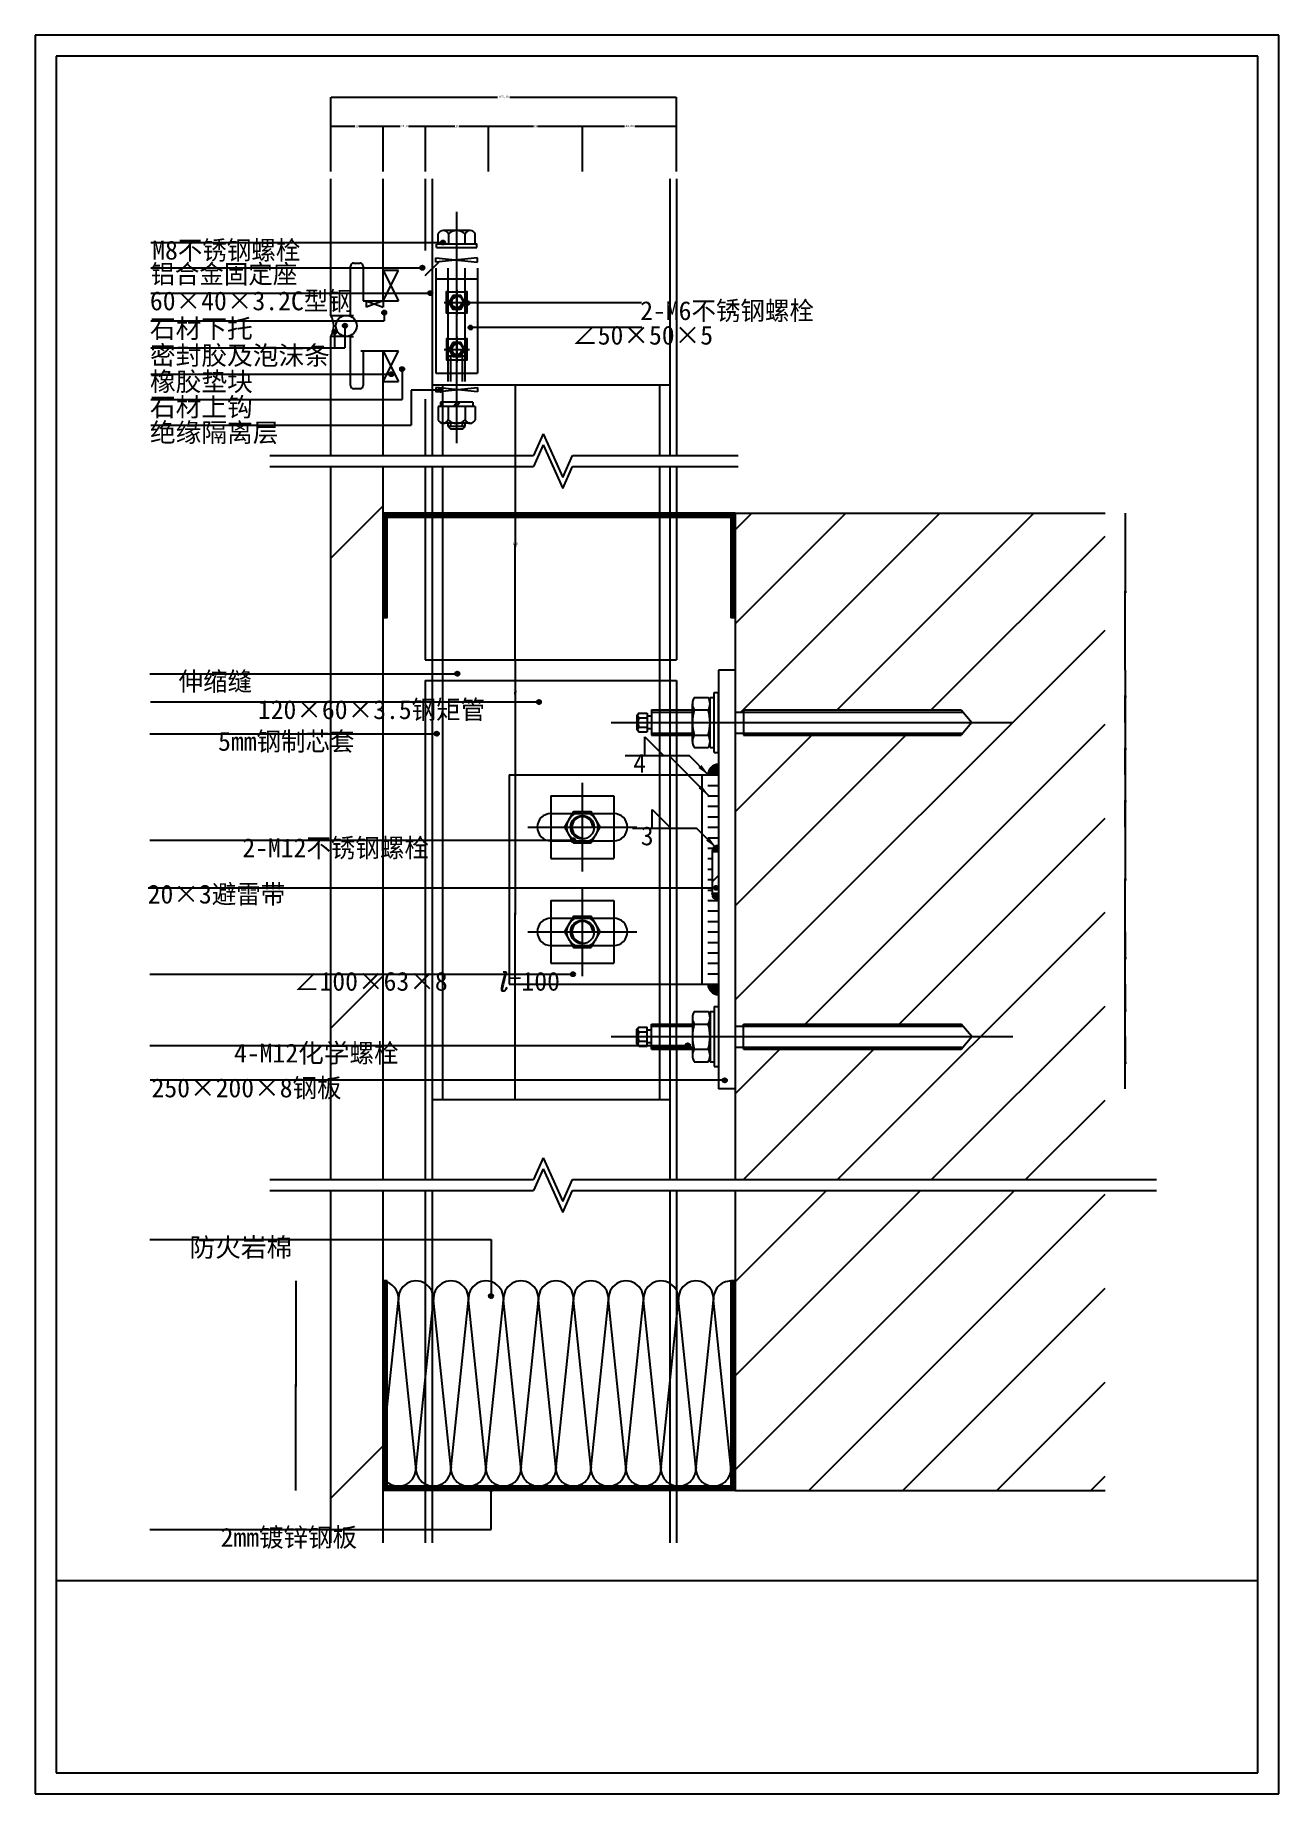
# Model space of a CAD drawing. Header units: metres. Extents: x 0 to 594, y 0 to 840.
import ezdxf

# ---------------------------------------------------------------- set-up
doc = ezdxf.new("R2010")
doc.units = ezdxf.units.M
for name, color, linetype in [('ASHADE', 1, 'Continuous'), ('图层1', 8, 'Continuous'), ('图框', 5, 'Continuous'), ('外形', 3, 'Continuous'), ('文字标注1', 4, 'Continuous'), ('轴线', 6, 'Continuous')]:
    doc.layers.add(name, color=color, linetype=linetype)
doc.dimstyles.get("Standard").update_dxf_attribs({"dimtxt": 2.5, "dimasz": 2.5, "dimexe": 1.25, "dimexo": 0.625, "dimtad": 1, "dimcen": 2.5, "dimazin": 3, "dimtfac": 1, "dimtmove": 0, "dimatfit": 3})
pattern_1 = [(45, (0, 0), (-112.253, 112.253), [])]
pattern_2 = [(45, (0, 0), (-449, 449), [])]
pattern_3 = [(45, (0, 0), (-22.4506, 22.4506), [])]

# ---------------------------------------------------------------- blocks, each defined once
blk = doc.blocks.new('_CLOSEDFILLED')
at = {"color": 0, "linetype": 'BYBLOCK'}
blk.add_solid([(-1, 0.2), (0, 0), (-1, -0.2)], dxfattribs=at)
blk = doc.blocks.new('*D1')
for p, q in [((520.68, 536.69), (520.68, 524.19)), ((520.43, 524.19), (520.18, 524.19)), ((520.68, 511.69), (520.68, 524.19)), ((520.68, 524.19), (520.68, 524.19)), ((520.93, 524.19), (521.18, 524.19))]:
    blk.add_line(p, q)
at = {"layer": 'Defpoints'}
for p in [(520.68, 536.69), (520.68, 524.19), (520.68, 511.69)]:
    blk.add_point(p, dxfattribs=at)
at = {"xscale": 0.25, "yscale": 0.25}
blk.add_blockref('_CLOSEDFILLED', (520.68, 524.19), dxfattribs=at)
at = {"xscale": 0.25, "yscale": 0.25, "rotation": 180}
blk.add_blockref('_CLOSEDFILLED', (520.68, 524.19), dxfattribs=at)
at = {"insert": (520.68, 525.315), "char_height": 1, "attachment_point": 5}
blk.add_mtext('0', dxfattribs=at)
blk = doc.blocks.new('*D2')
for p, q in [((520.68, 511.69), (520.68, 499.19)), ((520.43, 499.19), (520.18, 499.19)), ((520.68, 486.69), (520.68, 499.19)), ((520.68, 499.19), (520.68, 499.19)), ((520.93, 499.19), (521.18, 499.19))]:
    blk.add_line(p, q)
at = {"layer": 'Defpoints'}
for p in [(520.68, 511.69), (520.68, 499.19), (520.68, 486.69)]:
    blk.add_point(p, dxfattribs=at)
at = {"xscale": 0.25, "yscale": 0.25}
blk.add_blockref('_CLOSEDFILLED', (520.68, 499.19), dxfattribs=at)
at = {"xscale": 0.25, "yscale": 0.25, "rotation": 180}
blk.add_blockref('_CLOSEDFILLED', (520.68, 499.19), dxfattribs=at)
at = {"insert": (520.68, 500.315), "char_height": 1, "attachment_point": 5}
blk.add_mtext('0', dxfattribs=at)
blk = doc.blocks.new('*D3')
for p, q in [((520.68, 486.69), (520.68, 474.19)), ((520.43, 474.19), (520.18, 474.19)), ((520.68, 461.69), (520.68, 474.19)), ((520.68, 474.19), (520.68, 474.19)), ((520.93, 474.19), (521.18, 474.19))]:
    blk.add_line(p, q)
at = {"layer": 'Defpoints'}
for p in [(520.68, 486.69), (520.68, 474.19), (520.68, 461.69)]:
    blk.add_point(p, dxfattribs=at)
at = {"xscale": 0.25, "yscale": 0.25}
blk.add_blockref('_CLOSEDFILLED', (520.68, 474.19), dxfattribs=at)
at = {"xscale": 0.25, "yscale": 0.25, "rotation": 180}
blk.add_blockref('_CLOSEDFILLED', (520.68, 474.19), dxfattribs=at)
at = {"insert": (520.68, 475.315), "char_height": 1, "attachment_point": 5}
blk.add_mtext('0', dxfattribs=at)
blk = doc.blocks.new('*D4')
for p, q in [((520.68, 461.69), (520.68, 436.69)), ((520.43, 436.69), (520.18, 436.69)), ((520.68, 411.69), (520.68, 436.69)), ((520.68, 436.69), (520.68, 436.69)), ((520.93, 436.69), (521.18, 436.69))]:
    blk.add_line(p, q)
at = {"layer": 'Defpoints'}
for p in [(520.68, 461.69), (520.68, 436.69), (520.68, 411.69)]:
    blk.add_point(p, dxfattribs=at)
at = {"xscale": 0.25, "yscale": 0.25}
blk.add_blockref('_CLOSEDFILLED', (520.68, 436.69), dxfattribs=at)
at = {"xscale": 0.25, "yscale": 0.25, "rotation": 180}
blk.add_blockref('_CLOSEDFILLED', (520.68, 436.69), dxfattribs=at)
at = {"insert": (520.68, 437.815), "char_height": 1, "attachment_point": 5}
blk.add_mtext('0', dxfattribs=at)
blk = doc.blocks.new('*D5')
for p, q in [((520.68, 411.69), (520.68, 399.19)), ((520.43, 399.19), (520.18, 399.19)), ((520.68, 386.69), (520.68, 399.19)), ((520.68, 399.19), (520.68, 399.19)), ((520.93, 399.19), (521.18, 399.19))]:
    blk.add_line(p, q)
at = {"layer": 'Defpoints'}
for p in [(520.68, 411.69), (520.68, 399.19), (520.68, 386.69)]:
    blk.add_point(p, dxfattribs=at)
at = {"xscale": 0.25, "yscale": 0.25}
blk.add_blockref('_CLOSEDFILLED', (520.68, 399.19), dxfattribs=at)
at = {"xscale": 0.25, "yscale": 0.25, "rotation": 180}
blk.add_blockref('_CLOSEDFILLED', (520.68, 399.19), dxfattribs=at)
at = {"insert": (520.68, 400.315), "char_height": 1, "attachment_point": 5}
blk.add_mtext('0', dxfattribs=at)
blk = doc.blocks.new('*D6')
for p, q in [((520.68, 386.69), (520.68, 374.19)), ((520.43, 374.19), (520.18, 374.19)), ((520.68, 361.69), (520.68, 374.19)), ((520.68, 374.19), (520.68, 374.19)), ((520.93, 374.19), (521.18, 374.19))]:
    blk.add_line(p, q)
at = {"layer": 'Defpoints'}
for p in [(520.68, 386.69), (520.68, 374.19), (520.68, 361.69)]:
    blk.add_point(p, dxfattribs=at)
at = {"xscale": 0.25, "yscale": 0.25}
blk.add_blockref('_CLOSEDFILLED', (520.68, 374.19), dxfattribs=at)
at = {"xscale": 0.25, "yscale": 0.25, "rotation": 180}
blk.add_blockref('_CLOSEDFILLED', (520.68, 374.19), dxfattribs=at)
at = {"insert": (520.68, 375.315), "char_height": 1, "attachment_point": 5}
blk.add_mtext('0', dxfattribs=at)
blk = doc.blocks.new('*D7')
for p, q in [((520.68, 361.69), (520.68, 349.19)), ((520.43, 349.19), (520.18, 349.19)), ((520.68, 336.69), (520.68, 349.19)), ((520.68, 349.19), (520.68, 349.19)), ((520.93, 349.19), (521.18, 349.19))]:
    blk.add_line(p, q)
at = {"layer": 'Defpoints'}
for p in [(520.68, 361.69), (520.68, 349.19), (520.68, 336.69)]:
    blk.add_point(p, dxfattribs=at)
at = {"xscale": 0.25, "yscale": 0.25}
blk.add_blockref('_CLOSEDFILLED', (520.68, 349.19), dxfattribs=at)
at = {"xscale": 0.25, "yscale": 0.25, "rotation": 180}
blk.add_blockref('_CLOSEDFILLED', (520.68, 349.19), dxfattribs=at)
at = {"insert": (520.68, 350.315), "char_height": 1, "attachment_point": 5}
blk.add_mtext('0', dxfattribs=at)
blk = doc.blocks.new('*D8')
for p, q in [((520.68, 536.69), (520.68, 436.69)), ((520.43, 436.69), (520.18, 436.69)), ((520.68, 336.69), (520.68, 436.69)), ((520.68, 436.69), (520.68, 436.69)), ((520.93, 436.69), (521.18, 436.69))]:
    blk.add_line(p, q)
at = {"layer": 'Defpoints'}
for p in [(520.68, 536.69), (520.68, 436.69), (520.68, 336.69)]:
    blk.add_point(p, dxfattribs=at)
at = {"xscale": 0.25, "yscale": 0.25}
blk.add_blockref('_CLOSEDFILLED', (520.68, 436.69), dxfattribs=at)
at = {"xscale": 0.25, "yscale": 0.25, "rotation": 180}
blk.add_blockref('_CLOSEDFILLED', (520.68, 436.69), dxfattribs=at)
at = {"insert": (520.68, 437.815), "char_height": 1, "attachment_point": 5}
blk.add_mtext('0', dxfattribs=at)
blk = doc.blocks.new('*D9')
for p, q in [((141.16, 774.83), (141.16, 810.45)), ((141.41, 810.45), (220.75, 810.45)), ((226.75, 810.45), (306.09, 810.45)), ((306.34, 774.83), (306.34, 810.45))]:
    blk.add_line(p, q)
at = {"layer": 'Defpoints'}
for p in [(141.16, 810.45), (141.16, 774.83), (306.34, 774.83)]:
    blk.add_point(p, dxfattribs=at)
at = {"xscale": 0.25, "yscale": 0.25, "rotation": 180}
blk.add_blockref('_CLOSEDFILLED', (141.16, 810.45), dxfattribs=at)
at = {"xscale": 0.25, "yscale": 0.25}
blk.add_blockref('_CLOSEDFILLED', (306.34, 810.45), dxfattribs=at)
at = {"insert": (223.75, 810.45), "char_height": 1, "attachment_point": 5}
blk.add_mtext('165,18', dxfattribs=at)
blk = doc.blocks.new('*D10')
for p, q in [((281.4, 796.45), (261.21, 796.45)), ((261.46, 774.83), (261.46, 796.45)), ((306.59, 796.45), (286.4, 796.45)), ((306.34, 774.83), (306.34, 796.45))]:
    blk.add_line(p, q)
at = {"layer": 'Defpoints'}
for p in [(306.34, 796.45), (261.46, 774.83), (306.34, 774.83)]:
    blk.add_point(p, dxfattribs=at)
at = {"xscale": 0.25, "yscale": 0.25}
blk.add_blockref('_CLOSEDFILLED', (261.46, 796.45), dxfattribs=at)
at = {"xscale": 0.25, "yscale": 0.25, "rotation": 180}
blk.add_blockref('_CLOSEDFILLED', (306.34, 796.45), dxfattribs=at)
at = {"insert": (283.9, 796.45), "char_height": 1, "attachment_point": 5}
blk.add_mtext('44,88', dxfattribs=at)
blk = doc.blocks.new('*D11')
for p, q in [((200.46, 796.45), (186.21, 796.45)), ((186.46, 774.83), (186.46, 796.45)), ((216.71, 796.45), (202.46, 796.45)), ((216.46, 774.83), (216.46, 796.45))]:
    blk.add_line(p, q)
at = {"layer": 'Defpoints'}
for p in [(216.46, 796.45), (186.46, 774.83), (216.46, 774.83)]:
    blk.add_point(p, dxfattribs=at)
at = {"xscale": 0.25, "yscale": 0.25}
blk.add_blockref('_CLOSEDFILLED', (186.46, 796.45), dxfattribs=at)
at = {"xscale": 0.25, "yscale": 0.25, "rotation": 180}
blk.add_blockref('_CLOSEDFILLED', (216.46, 796.45), dxfattribs=at)
at = {"insert": (201.46, 796.45), "char_height": 1, "attachment_point": 5}
blk.add_mtext('30', dxfattribs=at)
blk = doc.blocks.new('*D12')
for p, q in [((237.96, 796.45), (216.21, 796.45)), ((216.46, 774.83), (216.46, 796.45)), ((261.71, 796.45), (239.96, 796.45)), ((261.46, 774.83), (261.46, 796.45))]:
    blk.add_line(p, q)
at = {"layer": 'Defpoints'}
for p in [(261.46, 796.45), (216.46, 774.83), (261.46, 774.83)]:
    blk.add_point(p, dxfattribs=at)
at = {"xscale": 0.25, "yscale": 0.25}
blk.add_blockref('_CLOSEDFILLED', (216.46, 796.45), dxfattribs=at)
at = {"xscale": 0.25, "yscale": 0.25, "rotation": 180}
blk.add_blockref('_CLOSEDFILLED', (261.46, 796.45), dxfattribs=at)
at = {"insert": (238.96, 796.45), "char_height": 1, "attachment_point": 5}
blk.add_mtext('45', dxfattribs=at)
blk = doc.blocks.new('*D13')
for p, q in [((152.66, 796.45), (140.91, 796.45)), ((141.16, 774.83), (141.16, 796.45)), ((166.41, 796.45), (154.66, 796.45)), ((166.16, 774.83), (166.16, 796.45))]:
    blk.add_line(p, q)
at = {"layer": 'Defpoints'}
for p in [(166.16, 796.45), (141.16, 774.83), (166.16, 774.83)]:
    blk.add_point(p, dxfattribs=at)
at = {"xscale": 0.25, "yscale": 0.25}
blk.add_blockref('_CLOSEDFILLED', (141.16, 796.45), dxfattribs=at)
at = {"xscale": 0.25, "yscale": 0.25, "rotation": 180}
blk.add_blockref('_CLOSEDFILLED', (166.16, 796.45), dxfattribs=at)
at = {"insert": (153.66, 796.45), "char_height": 1, "attachment_point": 5}
blk.add_mtext('25', dxfattribs=at)
blk = doc.blocks.new('*D14')
for p, q in [((174.31, 796.45), (165.91, 796.45)), ((166.16, 774.83), (166.16, 796.45)), ((186.71, 796.45), (178.31, 796.45)), ((186.46, 774.83), (186.46, 796.45))]:
    blk.add_line(p, q)
at = {"layer": 'Defpoints'}
for p in [(186.46, 796.45), (166.16, 774.83), (186.46, 774.83)]:
    blk.add_point(p, dxfattribs=at)
at = {"xscale": 0.25, "yscale": 0.25}
blk.add_blockref('_CLOSEDFILLED', (166.16, 796.45), dxfattribs=at)
at = {"xscale": 0.25, "yscale": 0.25, "rotation": 180}
blk.add_blockref('_CLOSEDFILLED', (186.46, 796.45), dxfattribs=at)
at = {"insert": (176.31, 796.45), "char_height": 1, "attachment_point": 5}
blk.add_mtext('20,3', dxfattribs=at)
blk = doc.blocks.new('*D15')
for p, q in [((520.68, 611.69), (520.68, 574.19)), ((520.43, 574.19), (520.18, 574.19)), ((520.68, 536.69), (520.68, 574.19)), ((520.68, 574.19), (520.68, 574.19)), ((520.93, 574.19), (521.18, 574.19))]:
    blk.add_line(p, q)
at = {"layer": 'Defpoints'}
for p in [(520.68, 611.69), (520.68, 574.19), (520.68, 536.69)]:
    blk.add_point(p, dxfattribs=at)
at = {"xscale": 0.25, "yscale": 0.25}
blk.add_blockref('_CLOSEDFILLED', (520.68, 574.19), dxfattribs=at)
at = {"xscale": 0.25, "yscale": 0.25, "rotation": 180}
blk.add_blockref('_CLOSEDFILLED', (520.68, 574.19), dxfattribs=at)
at = {"insert": (520.68, 575.315), "char_height": 1, "attachment_point": 5}
blk.add_mtext('0', dxfattribs=at)
blk = doc.blocks.new('*D16')
for p, q in [((229.27, 531.69), (229.27, 420.38)), ((229.02, 420.38), (228.77, 420.38)), ((229.27, 331.69), (229.27, 420.38)), ((229.27, 420.38), (229.27, 420.38)), ((229.52, 420.38), (229.77, 420.38))]:
    blk.add_line(p, q)
at = {"layer": 'Defpoints'}
for p in [(229.27, 531.69), (229.27, 420.38), (229.27, 331.69)]:
    blk.add_point(p, dxfattribs=at)
at = {"xscale": 0.25, "yscale": 0.25}
blk.add_blockref('_CLOSEDFILLED', (229.27, 420.38), dxfattribs=at)
at = {"xscale": 0.25, "yscale": 0.25, "rotation": 180}
blk.add_blockref('_CLOSEDFILLED', (229.27, 420.38), dxfattribs=at)
at = {"insert": (229.27, 421.505), "char_height": 1, "attachment_point": 5}
blk.add_mtext('0', dxfattribs=at)
blk = doc.blocks.new('*D17')
for p, q in [((229.27, 672.94), (229.27, 596.01)), ((229.02, 596.01), (228.77, 596.01)), ((229.27, 541.69), (229.27, 596.01)), ((229.27, 596.01), (229.27, 596.01)), ((229.52, 596.01), (229.77, 596.01))]:
    blk.add_line(p, q)
at = {"layer": 'Defpoints'}
for p in [(229.27, 672.94), (229.27, 596.01), (229.27, 541.69)]:
    blk.add_point(p, dxfattribs=at)
at = {"xscale": 0.25, "yscale": 0.25}
blk.add_blockref('_CLOSEDFILLED', (229.27, 596.01), dxfattribs=at)
at = {"xscale": 0.25, "yscale": 0.25, "rotation": 180}
blk.add_blockref('_CLOSEDFILLED', (229.27, 596.01), dxfattribs=at)
at = {"insert": (229.27, 597.135), "char_height": 1, "attachment_point": 5}
blk.add_mtext('200', dxfattribs=at)
blk = doc.blocks.new('*D18')
for p, q in [((229.27, 541.69), (229.27, 525.38)), ((229.27, 531.69), (229.27, 525.38)), ((229.02, 525.38), (228.77, 525.38)), ((229.27, 525.38), (229.27, 525.38)), ((229.52, 525.38), (229.77, 525.38))]:
    blk.add_line(p, q)
at = {"layer": 'Defpoints'}
for p in [(229.27, 541.69), (229.27, 531.69), (229.27, 525.38)]:
    blk.add_point(p, dxfattribs=at)
at = {"xscale": 0.25, "yscale": 0.25}
blk.add_blockref('_CLOSEDFILLED', (229.27, 525.38), dxfattribs=at)
at = {"xscale": 0.25, "yscale": 0.25, "rotation": 180}
blk.add_blockref('_CLOSEDFILLED', (229.27, 525.38), dxfattribs=at)
at = {"insert": (229.27, 526.505), "char_height": 1, "attachment_point": 5}
blk.add_mtext('20', dxfattribs=at)
blk = doc.blocks.new('*D19')
for p, q in [((124.55, 244.96), (124.55, 194.96)), ((124.3, 194.96), (124.05, 194.96)), ((124.55, 144.96), (124.55, 194.96)), ((124.55, 194.96), (124.55, 194.96)), ((124.8, 194.96), (125.05, 194.96))]:
    blk.add_line(p, q)
at = {"layer": 'Defpoints'}
for p in [(124.55, 244.96), (124.55, 194.96), (124.55, 144.96)]:
    blk.add_point(p, dxfattribs=at)
at = {"xscale": 0.25, "yscale": 0.25}
blk.add_blockref('_CLOSEDFILLED', (124.55, 194.96), dxfattribs=at)
at = {"xscale": 0.25, "yscale": 0.25, "rotation": 180}
blk.add_blockref('_CLOSEDFILLED', (124.55, 194.96), dxfattribs=at)
at = {"insert": (124.55, 196.085), "char_height": 1, "attachment_point": 5}
blk.add_mtext('0', dxfattribs=at)

msp = doc.modelspace()

# ---------------------------------------------------------------- hatches: boundary and pattern name
at = {"layer": 'ASHADE'}
h = msp.add_hatch(dxfattribs=at)
h.set_pattern_fill('SOLID')
h.paths.add_polyline_path([(193.81, 740.98, 1), (195.81, 740.98, 1)])
h = msp.add_hatch(dxfattribs=at)
h.set_pattern_fill('SOLID')
h.paths.add_polyline_path([(183.93, 728.91, 1), (185.93, 728.91, 1)])
h = msp.add_hatch(dxfattribs=at)
h.set_pattern_fill('SOLID')
h.paths.add_polyline_path([(187.71, 716.8, 1), (189.71, 716.8, 1)])
h = msp.add_hatch(dxfattribs=at)
h.set_pattern_fill('SOLID')
h.paths.add_polyline_path([(165.7, 707.5, 1), (167.7, 707.5, 1)])
h = msp.add_hatch(dxfattribs=at)
h.set_pattern_fill('SOLID')
h.paths.add_polyline_path([(205.41, 712.09, 1), (207.41, 712.09, 1)])
h = msp.add_hatch(dxfattribs=at)
h.set_pattern_fill('SOLID')
h.paths.add_polyline_path([(141.94, 698.24, 1), (143.94, 698.24, 1)])
h = msp.add_hatch(dxfattribs=at)
h.set_pattern_fill('SOLID')
h.paths.add_polyline_path([(146.94, 701.25, 1), (148.94, 701.25, 1)])
h = msp.add_hatch(dxfattribs=at)
h.set_pattern_fill('SOLID')
h.paths.add_polyline_path([(206.93, 700.37, 1), (208.93, 700.37, 1)])
h = msp.add_hatch(dxfattribs=at)
h.set_pattern_fill('SOLID')
h.paths.add_polyline_path([(174.27, 680.5, 1), (176.27, 680.5, 1)])
h = msp.add_hatch(dxfattribs=at)
h.set_pattern_fill('SOLID')
h.paths.add_polyline_path([(169.18, 678.07, 1), (171.18, 678.07, 1)])
h = msp.add_hatch(dxfattribs=at)
h.set_pattern_fill('SOLID')
h.paths.add_polyline_path([(192.54, 670.5, 1), (194.54, 670.5, 1)])
h = msp.add_hatch(dxfattribs=at)
h.set_pattern_fill('SOLID')
h.paths.add_polyline_path([(200.61, 535.02, 1), (202.61, 535.02, 1)])
h = msp.add_hatch(dxfattribs=at)
h.set_pattern_fill('SOLID')
h.paths.add_polyline_path([(239.58, 521.51, 1), (241.58, 521.51, 1)])
h = msp.add_hatch(dxfattribs=at)
h.set_pattern_fill('SOLID')
h.paths.add_polyline_path([(190.81, 506.35, 1), (192.81, 506.35, 1)])
h = msp.add_hatch(dxfattribs=at)
h.set_pattern_fill('SOLID')
h.paths.add_polyline_path([(255.87, 455.52, 1), (257.87, 455.52, 1)])
h = msp.add_hatch(dxfattribs=at)
h.set_pattern_fill('SOLID')
h.paths.add_polyline_path([(324.14, 432.73, 1), (326.14, 432.73, 1)])
h = msp.add_hatch(dxfattribs=at)
h.set_pattern_fill('SOLID')
h.paths.add_polyline_path([(255.87, 391.49, 1), (257.87, 391.49, 1)])
h = msp.add_hatch(dxfattribs=at)
h.set_pattern_fill('SOLID')
h.paths.add_polyline_path([(310.71, 357.47, 1), (312.71, 357.47, 1)])
h = msp.add_hatch(dxfattribs=at)
h.set_pattern_fill('SOLID')
h.paths.add_polyline_path([(328.37, 340.82, 1), (330.37, 340.82, 1)])
h = msp.add_hatch(dxfattribs=at)
h.set_pattern_fill('SOLID')
h.paths.add_polyline_path([(216.73, 237.76, 1), (218.73, 237.76, 1)])
h = msp.add_hatch(dxfattribs=at)
h.set_pattern_fill('SOLID')
h.paths.add_polyline_path([(216.73, 145.51, 1), (218.73, 145.51, 1)])
at = {"layer": '图层1'}
h = msp.add_hatch(dxfattribs=at)
h.set_pattern_fill('ANSI33,_O', scale=50)
h.set_pattern_definition(pattern_1)
h.paths.add_polyline_path([(166.16, 771.37), (141.16, 771.37), (141.16, 706.14), (150.66, 706.14), (150.66, 729.64, -0.41), (152.16, 731.14), (155.16, 731.14, -0.41), (156.66, 729.64), (156.66, 713.14), (166.16, 713.14)])
h = msp.add_hatch(dxfattribs=at)
h.set_pattern_fill('AR-SAND')
h.paths.add_polyline_path([(152.16, 731.14, 0.41), (150.66, 729.64), (150.66, 706.14), (152.04, 706.14, -0.41), (151.54, 706.64), (151.54, 724.81, -0.6), (152.79, 727.14), (154.29, 727.14, -0.6), (155.54, 724.81), (155.54, 712.14, 0.41), (157.54, 710.14), (158.16, 710.14), (158.16, 713.14), (156.66, 713.14), (156.66, 729.64, 0.41), (155.16, 731.14)])
h = msp.add_hatch(dxfattribs=at)
h.set_pattern_fill('ANSI31', scale=20)
h.paths.add_polyline_path([(211.34, 728.64, -0.41), (213.34, 726.64), (213.34, 721.64), (216.34, 721.64), (216.34, 726.64, 0.41), (211.34, 731.64), (201.34, 731.64), (201.34, 728.64)])
h.paths.add_polyline_path([(191.34, 731.64, 0.41), (186.34, 726.64), (186.34, 676.64, 0.41), (191.34, 671.64), (201.34, 671.64), (201.34, 674.64), (191.34, 674.64, -0.41), (189.34, 676.64), (189.34, 726.64, -0.41), (191.34, 728.64), (201.34, 728.64), (201.34, 731.64)])
h.paths.add_polyline_path([(211.34, 671.64, 0.41), (216.34, 676.64), (216.34, 681.64), (213.34, 681.64), (213.34, 676.64, -0.41), (211.34, 674.64), (201.34, 674.64), (201.34, 671.64)])
h = msp.add_hatch(dxfattribs=at)
h.set_pattern_fill('AR-SAND')
h.paths.add_polyline_path([(141.16, 706.14, -0.29), (141.16, 696.14), (148.61, 696.14, -0.41), (143.61, 701.14, -0.41), (148.61, 706.14)])
h = msp.add_hatch(dxfattribs=at)
h.set_pattern_fill('ANSI37', scale=20)
h.paths.add_polyline_path([(153.61, 701.14, 1), (143.61, 701.14, 1)])
h = msp.add_hatch(dxfattribs=at)
h.set_pattern_fill('ANSI33,_O', scale=50)
h.set_pattern_definition(pattern_1)
h.paths.add_polyline_path([(166.16, 689.14), (156.66, 689.14), (156.66, 672.64, -0.41), (155.16, 671.14), (152.16, 671.14, -0.41), (150.66, 672.64), (150.66, 696.14), (141.16, 696.14), (141.16, 639.22), (166.16, 639.22)])
h = msp.add_hatch(dxfattribs=at)
h.set_pattern_fill('AR-SAND')
h.paths.add_polyline_path([(151.54, 695.64, -0.41), (152.04, 696.14), (150.66, 696.14), (150.66, 672.64, 0.41), (152.16, 671.14), (155.16, 671.14, 0.41), (156.66, 672.64), (156.66, 689.14), (155.54, 689.14), (155.54, 677.47, -0.6), (154.29, 675.14), (152.79, 675.14, -0.6), (151.54, 677.47)])
h = msp.add_hatch(dxfattribs=at)
h.set_pattern_fill('ANSI33,_O', scale=50)
h.set_pattern_definition(pattern_1)
h.paths.add_polyline_path([(166.16, 633.97), (141.16, 633.97), (141.16, 293.4), (166.16, 293.4)])
h = msp.add_hatch(dxfattribs=at)
h.set_pattern_fill('SOLID')
h.paths.add_polyline_path([(334.34, 611.69), (306.34, 611.69), (306.34, 609.69), (332.34, 609.69), (332.34, 561.69), (334.34, 561.69)])
h.paths.add_polyline_path([(306.34, 611.69), (303.14, 611.69), (303.14, 609.69), (306.34, 609.69)])
h.paths.add_polyline_path([(303.14, 611.69), (298.14, 611.69), (298.14, 609.69), (303.14, 609.69)])
h.paths.add_polyline_path([(298.14, 611.69), (194.54, 611.69), (194.54, 609.69), (298.14, 609.69)])
h.paths.add_polyline_path([(194.54, 611.69), (189.54, 611.69), (189.54, 609.69), (194.54, 609.69)])
h.paths.add_polyline_path([(189.54, 611.69), (186.34, 611.69), (186.34, 609.69), (189.54, 609.69)])
h.paths.add_polyline_path([(186.34, 611.69), (166.16, 611.69), (166.16, 561.69), (168.16, 561.69), (168.16, 609.69), (186.34, 609.69)])
h = msp.add_hatch(dxfattribs=at)
h.set_pattern_fill('ANSI31,_O', scale=200)
h.set_pattern_definition(pattern_2)
h.paths.add_polyline_path([(510.98, 611.69), (334.34, 611.69), (334.34, 516.69), (338.34, 516.69), (338.34, 517.69), (442.34, 517.69), (447.34, 511.69), (442.34, 505.69), (338.34, 505.69), (338.34, 506.69), (334.34, 506.69), (334.34, 366.69), (338.34, 366.69), (338.34, 367.69), (442.34, 367.69), (447.34, 361.69), (442.34, 355.69), (338.34, 355.69), (338.34, 356.69), (334.34, 356.69), (334.34, 293.4), (510.98, 293.4)])
h = msp.add_hatch(dxfattribs=at)
h.set_pattern_fill('AR-CONC,_O', scale=10)
h.set_pattern_definition(pattern_3)
h.paths.add_polyline_path([(510.98, 611.69), (334.34, 611.69), (334.34, 516.69), (338.34, 516.69), (338.34, 517.69), (442.34, 517.69), (447.34, 511.69), (442.34, 505.69), (338.34, 505.69), (338.34, 506.69), (334.34, 506.69), (334.34, 366.69), (338.34, 366.69), (338.34, 367.69), (442.34, 367.69), (447.34, 361.69), (442.34, 355.69), (338.34, 355.69), (338.34, 356.69), (334.34, 356.69), (334.34, 293.4), (510.98, 293.4)])
h = msp.add_hatch(dxfattribs=at)
h.set_pattern_fill('SOLID')
h.paths.add_polyline_path([(326.34, 491.69, 0.41), (321.34, 486.69), (326.34, 486.69)])
h = msp.add_hatch(dxfattribs=at)
h.set_pattern_fill('SOLID')
h.paths.add_polyline_path([(326.34, 452.98, 0.41), (323.34, 449.98), (326.34, 449.98)])
h = msp.add_hatch(dxfattribs=at)
h.set_pattern_fill('ANSI31,_O', scale=5)
h.set_pattern_definition([(45, (0, 0), (-11.2253, 11.2253), [])])
h.paths.add_polyline_path([(323.34, 429.98), (326.34, 429.98), (326.34, 449.98), (323.34, 449.98)])
h = msp.add_hatch(dxfattribs=at)
h.set_pattern_fill('SOLID')
h.paths.add_polyline_path([(326.34, 426.98, -0.41), (323.34, 429.98), (326.34, 429.98)])
h = msp.add_hatch(dxfattribs=at)
h.set_pattern_fill('SOLID')
h.paths.add_polyline_path([(326.34, 381.69, -0.41), (321.34, 386.69), (326.34, 386.69)])
h = msp.add_hatch(dxfattribs=at)
h.set_pattern_fill('ANSI33,_O', scale=50)
h.set_pattern_definition(pattern_1)
h.paths.add_polyline_path([(166.16, 288.15), (141.16, 288.15), (141.16, 119.83), (166.16, 119.83)])
h = msp.add_hatch(dxfattribs=at)
h.set_pattern_fill('AR-CONC,_O', scale=10)
h.set_pattern_definition(pattern_3)
h.paths.add_polyline_path([(510.98, 288.15), (334.34, 288.15), (334.34, 144.96), (510.98, 144.96)])
h = msp.add_hatch(dxfattribs=at)
h.set_pattern_fill('ANSI31,_O', scale=200)
h.set_pattern_definition(pattern_2)
h.paths.add_polyline_path([(510.98, 288.15), (334.34, 288.15), (334.34, 144.96), (510.98, 144.96)])
h = msp.add_hatch(dxfattribs=at)
h.set_pattern_fill('SOLID')
h.paths.add_polyline_path([(334.34, 244.96), (332.34, 244.96), (332.34, 146.96), (306.34, 146.96), (306.34, 144.96), (334.34, 144.96)])
h.paths.add_polyline_path([(306.34, 146.96), (303.14, 146.96), (303.14, 144.96), (306.34, 144.96)])
h.paths.add_polyline_path([(303.14, 146.96), (189.54, 146.96), (189.54, 144.96), (303.14, 144.96)])
h.paths.add_polyline_path([(189.54, 146.96), (186.34, 146.96), (186.34, 144.96), (189.54, 144.96)])
h.paths.add_polyline_path([(186.34, 146.96), (168.16, 146.96), (168.16, 244.96), (166.16, 244.96), (166.16, 144.96), (186.34, 144.96)])

# ---------------------------------------------------------------- linework, layer by layer
for p, q in [((191.74, 738.64), (191.74, 740.24)), ((192.54, 740.24), (192.54, 745.04)), ((207.74, 746.64), (194.94, 746.64)), ((210.14, 740.24), (210.14, 745.04)), ((191.34, 733.64), (211.34, 731.64)), ((211.34, 733.64), (191.34, 731.64)), ((191.34, 731.64), (191.34, 733.64)), ((191.74, 738.64), (210.94, 738.64)), ((211.34, 731.64), (211.34, 733.64)), ((166.16, 727.64), (173.54, 713.14)), ((166.16, 713.14), (173.54, 727.64)), ((173.54, 727.64), (166.16, 727.64)), ((191.34, 728.64), (191.34, 678.64)), ((191.34, 723.64), (197.32, 723.64)), ((197.32, 674.64), (197.32, 728.64)), ((205.32, 674.64), (205.32, 728.64)), ((205.32, 723.64), (211.34, 723.64)), ((211.34, 728.64), (211.34, 678.64)), ((158.16, 713.14), (166.16, 710.14)), ((166.16, 713.14), (158.16, 710.14)), ((158.16, 713.14), (158.16, 710.14)), ((166.16, 713.14), (173.54, 713.14)), ((166.16, 713.14), (166.16, 710.14)), ((173.54, 689.14), (166.16, 689.14)), ((166.16, 689.14), (173.54, 674.64)), ((166.16, 674.64), (173.54, 689.14)), ((197.32, 686.91), (205.32, 686.91)), ((198.52, 674.64), (198.52, 686.91)), ((204.12, 674.64), (204.12, 686.91)), ((166.16, 674.64), (173.54, 674.64)), ((191.34, 678.64), (197.32, 678.64)), ((205.32, 678.64), (211.34, 678.64)), ((211.34, 669.64), (191.34, 671.64)), ((191.34, 669.64), (211.34, 671.64)), ((191.34, 671.64), (191.34, 669.64)), ((209.04, 664.64), (193.6, 664.64)), ((193.6, 664.64), (193.6, 662.64)), ((201.34, 664.64), (199.92, 662.64)), ((202.75, 664.64), (201.33, 662.64)), ((209.04, 664.64), (209.04, 662.64)), ((211.34, 671.64), (211.34, 669.64)), ((210.12, 662.64), (192.52, 662.64)), ((192.52, 662.64), (192.52, 656.25)), ((209.04, 662.64), (193.6, 662.64)), ((197.32, 662.64), (197.32, 656.25)), ((205.32, 662.64), (205.32, 656.25)), ((210.12, 662.64), (210.12, 656.25)), ((207.72, 654.65), (194.92, 654.65)), ((197.32, 653.05), (197.32, 654.65)), ((205.32, 653.05), (197.32, 653.05)), ((197.32, 653.05), (198.52, 651.85)), ((198.52, 653.05), (198.52, 654.65)), ((204.12, 651.85), (198.52, 651.85)), ((204.12, 653.05), (204.12, 654.65)), ((204.12, 651.85), (205.32, 653.05)), ((205.32, 653.05), (205.32, 654.65)), ((242.64, 649.66), (237.97, 639.22)), ((242.64, 649.66), (251.96, 628.78)), ((112.11, 639.22), (237.97, 639.22)), ((242.64, 644.4), (237.97, 633.97)), ((242.64, 644.4), (251.96, 623.53)), ((251.96, 628.78), (256.62, 639.22)), ((256.62, 639.22), (335.74, 639.22)), ((112.11, 633.97), (237.97, 633.97)), ((251.96, 623.53), (256.62, 633.97)), ((256.62, 633.97), (335.74, 633.97)), ((334.34, 611.69), (166.16, 611.69)), ((332.34, 609.69), (168.16, 609.69)), ((168.16, 561.69), (168.16, 609.69)), ((332.34, 609.69), (332.34, 561.69)), ((168.16, 561.69), (166.16, 561.69)), ((334.34, 561.69), (332.34, 561.69)), ((189.54, 541.69), (189.54, 531.69)), ((303.14, 541.69), (303.14, 531.69)), ((314.8, 523.68), (321.48, 523.68)), ((322.34, 499.7), (322.34, 523.68)), ((322.34, 523.68), (324.34, 523.68)), ((324.34, 497.38), (324.34, 526)), ((324.34, 526), (326.34, 526)), ((326.34, 497.38), (326.34, 526)), ((288.34, 516.19), (287.34, 515.19)), ((287.34, 515.19), (287.34, 508.19)), ((288.34, 516.19), (292.34, 516.19)), ((288.34, 513.94), (292.34, 513.94)), ((292.34, 516.19), (292.34, 507.19)), ((294.34, 514.69), (292.34, 514.69)), ((294.34, 517.69), (313.94, 517.69)), ((294.34, 517.69), (294.34, 505.69)), ((294.34, 516.69), (313.94, 516.69)), ((313.94, 502.7), (313.94, 520.68)), ((314.8, 517.68), (321.48, 517.68)), ((334.34, 516.69), (443.17, 516.69)), ((338.34, 517.69), (442.34, 517.69)), ((338.34, 517.69), (338.34, 505.69)), ((442.34, 517.69), (447.34, 511.69)), ((287.34, 508.19), (288.34, 507.19)), ((288.34, 509.44), (292.34, 509.44)), ((288.34, 507.19), (292.34, 507.19)), ((294.34, 508.69), (292.34, 508.69)), ((294.34, 506.69), (313.94, 506.69)), ((294.34, 505.69), (313.94, 505.69)), ((314.8, 505.69), (321.48, 505.69)), ((334.34, 506.69), (443.17, 506.69)), ((338.34, 505.69), (442.34, 505.69)), ((447.34, 511.69), (442.34, 505.69)), ((314.8, 499.7), (321.48, 499.7)), ((322.34, 499.7), (324.34, 499.7)), ((324.34, 497.38), (326.34, 497.38)), ((313.94, 370.68), (313.94, 352.7)), ((314.8, 373.68), (321.48, 373.68)), ((322.34, 373.68), (322.34, 349.7)), ((322.34, 373.68), (324.34, 373.68)), ((324.34, 376), (326.34, 376)), ((324.34, 376), (324.34, 347.38)), ((326.34, 376), (326.34, 347.38)), ((287.34, 365.19), (288.34, 366.19)), ((287.34, 358.19), (287.34, 365.19)), ((288.34, 366.19), (292.34, 366.19)), ((288.34, 363.94), (292.34, 363.94)), ((292.34, 357.19), (292.34, 366.19)), ((294.34, 364.69), (292.34, 364.69)), ((294.34, 367.69), (313.94, 367.69)), ((294.34, 355.69), (294.34, 367.69)), ((294.34, 366.69), (313.94, 366.69)), ((314.8, 367.68), (321.48, 367.68)), ((334.34, 366.69), (443.17, 366.69)), ((338.34, 367.69), (442.34, 367.69)), ((338.34, 355.69), (338.34, 367.69)), ((447.34, 361.69), (442.34, 367.69)), ((442.34, 355.69), (447.34, 361.69)), ((288.34, 357.19), (287.34, 358.19)), ((288.34, 359.44), (292.34, 359.44)), ((288.34, 357.19), (292.34, 357.19)), ((294.34, 358.69), (292.34, 358.69)), ((294.34, 356.69), (313.94, 356.69)), ((294.34, 355.69), (313.94, 355.69)), ((314.8, 355.69), (321.48, 355.69)), ((334.34, 356.69), (443.17, 356.69)), ((338.34, 355.69), (442.34, 355.69)), ((314.8, 349.7), (321.48, 349.7)), ((322.34, 349.7), (324.34, 349.7)), ((324.34, 347.38), (326.34, 347.38)), ((242.64, 303.84), (237.97, 293.4)), ((242.64, 303.84), (251.96, 282.97)), ((242.64, 298.59), (237.97, 288.15)), ((242.64, 298.59), (251.96, 277.71)), ((112.11, 293.4), (237.97, 293.4)), ((112.11, 288.15), (237.97, 288.15)), ((251.96, 282.97), (256.62, 293.4)), ((251.96, 277.71), (256.62, 288.15)), ((256.62, 293.4), (535.55, 293.4)), ((256.62, 288.15), (535.55, 288.15)), ((168.16, 244.96), (166.16, 244.96)), ((168.16, 146.96), (168.16, 244.96)), ((334.34, 244.96), (332.34, 244.96)), ((332.34, 244.96), (332.34, 146.96)), ((168.16, 184.61), (173.47, 235.74)), ((181.83, 156.18), (173.56, 235.74)), ((181.92, 156.18), (190.19, 235.74)), ((198.55, 156.18), (190.28, 235.74)), ((198.64, 156.18), (206.91, 235.74)), ((215.27, 156.18), (207, 235.74)), ((215.36, 156.18), (223.62, 235.74)), ((231.98, 156.18), (223.71, 235.74)), ((232.07, 156.18), (240.34, 235.74)), ((248.7, 156.18), (240.43, 235.74)), ((248.79, 156.18), (257.06, 235.74)), ((265.42, 156.18), (257.15, 235.74)), ((265.51, 156.18), (273.78, 235.74)), ((282.14, 156.18), (273.87, 235.74)), ((282.23, 156.18), (290.5, 235.74)), ((298.86, 156.18), (290.59, 235.74)), ((298.95, 156.18), (307.22, 235.74)), ((315.58, 156.18), (307.31, 235.74)), ((315.67, 156.18), (323.93, 235.74)), ((332.29, 156.18), (324.02, 235.74)), ((334.34, 144.96), (166.16, 144.96)), ((332.34, 146.96), (168.16, 146.96))]:
    msp.add_line(p, q)
for points in [[(210.94, 738.64), (210.94, 740.24), (191.74, 740.24)], [(197.32, 717.39), (196.34, 717.39), (196.34, 707.39), (197.32, 707.39)], [(205.32, 707.39), (206.34, 707.39), (206.34, 717.39), (205.32, 717.39)], [(197.38, 694.89), (196.4, 694.89), (196.4, 684.89), (197.38, 684.89)], [(205.38, 684.89), (206.4, 684.89), (206.4, 694.89), (205.38, 694.89)]]:
    msp.add_lwpolyline(points)
for points in [[(205.34, 740.24), (205.34, 745.04, 0.4), (197.34, 745.04), (197.34, 740.24)], [(192.52, 656.25, 0.67), (197.32, 656.25, 0.4), (205.32, 656.25, 0.67), (210.12, 656.25)]]:
    msp.add_lwpolyline(points, format="xyb")
for centre, radius in [((148.61, 701.14), 5), ((261.34, 461.69), 7.39), ((261.34, 411.69), 7.39)]:
    msp.add_circle(centre, radius)
for centre, radius, start, end in [((194.94, 744.04), 2.6, 22.62, 157.38), ((207.74, 744.04), 2.6, 22.62, 157.38), ((133.28, 701.14), 9.33, 327.61, 32.39), ((319.57, 520.68), 5.63, 147.86, 212.14), ((316.7, 520.68), 5.63, 327.86, 32.14), ((289.35, 515.06), 1.52, 132.07, 227.93), ((293.15, 511.69), 5.31, 154.94, 205.06), ((335.18, 511.69), 21.24, 163.61, 196.39), ((314.8, 517.68), 0, 0, 64.27), ((301.1, 511.69), 21.24, 343.61, 16.39), ((289.35, 508.31), 1.52, 132.07, 227.93), ((319.57, 502.7), 5.63, 147.86, 212.14), ((316.7, 502.7), 5.63, 327.86, 32.14), ((326.34, 486.69), 5, 90, 180), ((246.34, 461.69), 6.5, 90, 270), ((276.34, 461.69), 6.5, 270, 90), ((326.34, 449.98), 3, 90, 180), ((326.34, 429.98), 3, 180, 270), ((246.34, 411.69), 6.5, 90, 270), ((276.34, 411.69), 6.5, 270, 90), ((326.34, 386.69), 5, 180, 270), ((319.57, 370.68), 5.63, 147.86, 212.14), ((316.7, 370.68), 5.63, 327.86, 32.14), ((289.35, 365.06), 1.52, 132.07, 227.93), ((293.15, 361.69), 5.31, 154.94, 205.06), ((335.18, 361.69), 21.24, 163.61, 196.39), ((301.1, 361.69), 21.24, 343.61, 16.39), ((289.35, 358.31), 1.52, 132.07, 227.93), ((319.57, 352.7), 5.63, 147.86, 212.14), ((314.8, 355.69), 0, 295.73, 0), ((316.7, 352.7), 5.63, 327.86, 32.14), ((165.16, 236.6), 8.36, 354.07, 68.97), ((181.87, 236.6), 8.36, 354.07, 185.93), ((198.59, 236.6), 8.36, 354.07, 185.93), ((215.31, 236.6), 8.36, 354.07, 185.93), ((232.03, 236.6), 8.36, 354.07, 185.93), ((248.75, 236.6), 8.36, 354.07, 185.93), ((265.47, 236.6), 8.36, 354.07, 185.93), ((282.18, 236.6), 8.36, 354.07, 185.93), ((298.9, 236.6), 8.36, 354.07, 185.93), ((315.62, 236.6), 8.36, 354.07, 185.93), ((332.34, 236.6), 8.36, 90, 185.93), ((173.51, 155.32), 8.36, 230.13, 5.93), ((190.23, 155.32), 8.36, 174.07, 5.93), ((206.95, 155.32), 8.36, 174.07, 5.93), ((223.67, 155.32), 8.36, 174.07, 5.93), ((240.39, 155.32), 8.36, 174.07, 5.93), ((257.11, 155.32), 8.36, 174.07, 5.93), ((273.82, 155.32), 8.36, 174.07, 5.93), ((290.54, 155.32), 8.36, 174.07, 5.93), ((307.26, 155.32), 8.36, 174.07, 5.93), ((323.98, 155.32), 8.36, 174.07, 5.93)]:
    msp.add_arc(centre, radius, start, end)
at = {"layer": 'ASHADE'}
for p, q in [((55.21, 740.98), (194.81, 740.98)), ((55.21, 728.91), (184.93, 728.91)), ((55.21, 716.8), (188.71, 716.8)), ((166.7, 707.5), (166.7, 703.58)), ((289.66, 712.09), (206.41, 712.09)), ((55.21, 703.58), (166.7, 703.58)), ((142.94, 698.24), (142.94, 690.6)), ((147.94, 701.25), (147.94, 690.6)), ((289.78, 700.37), (207.93, 700.37)), ((55.21, 690.6), (147.94, 690.6)), ((175.27, 680.5), (175.27, 665.93)), ((55.21, 678.07), (170.18, 678.07)), ((55.21, 665.93), (175.27, 665.93)), ((193.54, 670.5), (179.65, 670.5)), ((179.65, 670.5), (179.65, 653.76)), ((55.21, 653.76), (179.65, 653.76)), ((54.8, 535.02), (201.61, 535.02)), ((55.12, 521.51), (240.58, 521.51)), ((54.8, 506.35), (191.81, 506.35)), ((291.12, 495.9), (291.12, 504.83)), ((291.12, 504.83), (300.05, 495.9)), ((281.74, 495.9), (312.31, 495.9)), ((321.81, 476.69), (302.59, 495.9)), ((321.81, 486.4), (312.31, 495.9)), ((294.75, 470.16), (303.67, 461.23)), ((294.75, 461.23), (294.75, 470.16)), ((54.8, 455.52), (256.87, 455.52)), ((285.37, 461.23), (315.93, 461.23)), ((325.43, 451.74), (315.93, 461.23)), ((53.94, 432.73), (325.14, 432.73)), ((54.8, 391.49), (256.87, 391.49)), ((54.8, 357.47), (311.71, 357.47)), ((329.37, 340.82), (54.91, 340.82)), ((54.8, 264.69), (217.73, 264.69)), ((217.73, 264.69), (217.73, 237.76)), ((217.73, 126.18), (217.73, 145.51)), ((54.8, 126.18), (217.73, 126.18))]:
    msp.add_line(p, q, dxfattribs=at)
for centre in [(194.81, 740.98), (184.93, 728.91), (188.71, 716.8), (166.7, 707.5), (206.41, 712.09), (142.94, 698.24), (147.94, 701.25), (207.93, 700.37), (175.27, 680.5), (170.18, 678.07), (193.54, 670.5), (201.61, 535.02), (240.58, 521.51), (191.81, 506.35), (256.87, 455.52), (325.14, 432.73), (256.87, 391.49), (311.71, 357.47), (329.37, 340.82), (217.73, 237.76), (217.73, 145.51)]:
    msp.add_circle(centre, 1, dxfattribs=at)
for centre in [(261.34, 461.69), (261.34, 411.69)]:
    msp.add_arc(centre, 5, 0, 270, dxfattribs=at)
for points in [[(318.27, 491.35), (316.86, 489.94), (321.81, 486.4)], [(318.27, 481.64), (316.86, 480.22), (321.81, 476.69)], [(321.89, 456.69), (320.48, 455.27), (325.43, 451.74)]]:
    msp.add_solid(points, dxfattribs=at)
at = {"layer": '图层1'}
for p, q in [((0, 840), (0, 0)), ((594, 840), (0, 840)), ((594, 0), (594, 840)), ((189.54, 771.37), (189.54, 639.22)), ((303.14, 771.37), (303.14, 639.22)), ((197.32, 723.64), (205.32, 723.64)), ((197.32, 717.39), (205.32, 717.39)), ((150.66, 706.14), (152.04, 706.14)), ((197.32, 707.39), (205.32, 707.39)), ((150.66, 696.14), (152.04, 696.14)), ((156.66, 689.14), (155.54, 689.14)), ((197.38, 694.89), (205.38, 694.89)), ((197.38, 684.89), (205.38, 684.89)), ((189.54, 672.94), (303.14, 672.94)), ((194.54, 672.94), (194.54, 639.22)), ((197.32, 678.64), (205.32, 678.64)), ((298.14, 672.94), (298.14, 639.22)), ((189.54, 633.97), (189.54, 541.69)), ((194.54, 633.97), (194.54, 331.69)), ((298.14, 633.97), (298.14, 331.69)), ((303.14, 633.97), (303.14, 541.69)), ((189.54, 531.69), (189.54, 293.4)), ((303.14, 531.69), (303.14, 293.4)), ((306.34, 517.69), (306.34, 505.69)), ((306.34, 486.69), (306.34, 386.69)), ((321.34, 481.69), (326.34, 481.69)), ((321.34, 476.69), (326.34, 476.69)), ((321.34, 471.69), (326.34, 471.69)), ((246.34, 468.19), (276.34, 468.19)), ((321.34, 466.69), (326.34, 466.69)), ((246.34, 455.19), (276.34, 455.19)), ((321.34, 461.69), (326.34, 461.69)), ((321.34, 456.69), (326.34, 456.69)), ((321.34, 451.69), (323.87, 451.69)), ((321.34, 446.69), (323.34, 446.69)), ((321.34, 441.69), (323.34, 441.69)), ((321.34, 436.69), (323.34, 436.69)), ((321.34, 431.69), (323.34, 431.69)), ((321.34, 426.69), (326.34, 426.69)), ((321.34, 421.69), (326.34, 421.69)), ((246.34, 418.19), (276.34, 418.19)), ((321.34, 416.69), (326.34, 416.69)), ((321.34, 411.69), (326.34, 411.69)), ((246.34, 405.19), (276.34, 405.19)), ((321.34, 406.69), (326.34, 406.69)), ((321.34, 401.69), (326.34, 401.69)), ((321.34, 396.69), (326.34, 396.69)), ((321.34, 391.69), (326.34, 391.69)), ((306.34, 355.69), (306.34, 367.69)), ((189.54, 331.69), (303.14, 331.69)), ((189.54, 288.15), (189.54, 119.83)), ((303.14, 288.15), (303.14, 119.83)), ((186.34, 243.67), (186.34, 144.96)), ((306.34, 240.42), (306.34, 144.96)), ((0, 0), (594, 0))]:
    msp.add_line(p, q, dxfattribs=at)
for points in [[(199.43, 715.7), (197.52, 712.39), (199.43, 709.08), (203.25, 709.08), (205.16, 712.39), (203.25, 715.7)], [(199.49, 693.2), (197.58, 689.89), (199.49, 686.58), (203.31, 686.58), (205.22, 689.89), (203.31, 693.2)]]:
    msp.add_lwpolyline(points, close=True, dxfattribs=at)
for centre in [(201.34, 712.39), (201.4, 689.89)]:
    msp.add_circle(centre, 3, dxfattribs=at)
for centre in [(201.34, 712.39), (201.4, 689.89)]:
    msp.add_arc(centre, 2.5, 90, 0, dxfattribs=at)
at = {"layer": '图框'}
for p, q in [((10, 830), (10, 10)), ((584, 830), (10, 830)), ((584, 10), (584, 830)), ((10, 10), (584, 10))]:
    msp.add_line(p, q, dxfattribs=at)
at = {"layer": '外形'}
for p, q in [((141.16, 706.14), (141.16, 771.37)), ((166.16, 713.14), (166.16, 771.37)), ((152.16, 731.14), (155.16, 731.14)), ((150.66, 706.14), (150.66, 729.64)), ((156.66, 729.64), (156.66, 713.14)), ((141.16, 706.14), (150.66, 706.14)), ((156.66, 713.14), (166.16, 713.14)), ((150.66, 696.14), (141.16, 696.14)), ((141.16, 639.22), (141.16, 696.14)), ((150.66, 672.64), (150.66, 696.14)), ((166.16, 689.14), (156.66, 689.14)), ((156.66, 689.14), (156.66, 672.64)), ((166.16, 639.22), (166.16, 689.14)), ((155.16, 671.14), (152.16, 671.14)), ((141.16, 293.4), (141.16, 633.97)), ((166.16, 293.4), (166.16, 633.97)), ((334.34, 611.69), (334.34, 293.4)), ((334.34, 611.69), (510.98, 611.69)), ((141.16, 119.83), (141.16, 288.15)), ((166.16, 119.83), (166.16, 288.15)), ((334.34, 288.15), (334.34, 144.96)), ((334.34, 144.96), (510.98, 144.96)), ((10, 101.84), (584, 101.84))]:
    msp.add_line(p, q, dxfattribs=at)
for centre, start, end in [((152.16, 729.64), 90, 180), ((155.16, 729.64), 0, 90), ((152.16, 672.64), 180, 270), ((155.16, 672.64), 270, 0)]:
    msp.add_arc(centre, 1.5, start, end, dxfattribs=at)
at = {"layer": '文字标注1'}
for p, q in [((186.34, 771.37), (186.34, 737.14)), ((306.34, 771.37), (306.34, 639.22)), ((186.34, 666.14), (186.34, 639.22)), ((186.34, 633.97), (186.34, 541.69)), ((306.34, 633.97), (306.34, 541.69)), ((186.34, 541.69), (306.34, 541.69)), ((186.34, 531.69), (186.34, 293.4)), ((186.34, 531.69), (306.34, 531.69)), ((306.34, 531.69), (306.34, 517.69)), ((334.34, 536.69), (326.34, 536.69)), ((326.34, 536.69), (326.34, 336.69)), ((306.34, 505.69), (306.34, 486.69)), ((226.34, 486.69), (326.34, 486.69)), ((226.34, 486.69), (226.34, 386.69)), ((318.34, 486.69), (318.34, 386.69)), ((246.34, 476.69), (276.34, 476.69)), ((246.34, 476.69), (246.34, 446.69)), ((276.34, 476.69), (276.34, 446.69)), ((246.34, 446.69), (276.34, 446.69)), ((326.34, 449.98), (323.34, 449.98)), ((323.34, 449.98), (323.34, 429.98)), ((326.34, 429.98), (323.34, 429.98)), ((246.34, 426.69), (276.34, 426.69)), ((246.34, 426.69), (246.34, 396.69)), ((276.34, 426.69), (276.34, 396.69)), ((246.34, 396.69), (276.34, 396.69)), ((226.34, 386.69), (326.34, 386.69)), ((306.34, 386.69), (306.34, 367.69)), ((306.34, 355.69), (306.34, 293.4)), ((334.34, 336.69), (326.34, 336.69)), ((186.34, 288.15), (186.34, 243.67)), ((306.34, 288.15), (306.34, 240.42)), ((186.34, 144.96), (186.34, 119.83)), ((306.34, 144.96), (306.34, 119.83))]:
    msp.add_line(p, q, dxfattribs=at)
for points in [[(265.6, 454.3), (269.87, 461.69), (265.6, 469.07), (257.07, 469.07), (252.81, 461.69), (257.07, 454.3)], [(265.6, 404.3), (269.87, 411.69), (265.6, 419.07), (257.07, 419.07), (252.81, 411.69), (257.07, 404.3)]]:
    msp.add_lwpolyline(points, close=True, dxfattribs=at)
for centre in [(261.34, 461.69), (261.34, 411.69)]:
    msp.add_circle(centre, 5.62, dxfattribs=at)
at = {"layer": '轴线'}
for p, q in [((201.34, 645.2), (201.34, 755.65)), ((201.34, 718.44), (201.34, 706.35)), ((195.3, 712.39), (207.38, 712.39)), ((195.36, 689.89), (207.44, 689.89)), ((201.4, 695.94), (201.4, 683.85)), ((275.14, 511.69), (466.91, 511.69)), ((261.34, 440.49), (261.34, 482.88)), ((235.37, 461.69), (287.31, 461.69)), ((261.34, 390.49), (261.34, 432.88)), ((235.37, 411.69), (287.31, 411.69)), ((275.14, 361.69), (466.91, 361.69))]:
    msp.add_line(p, q, dxfattribs=at)

# ---------------------------------------------------------------- texts
at = {"layer": 'ASHADE', "char_height": 9, "attachment_point": 1}
for s, insert in [('M8不锈钢螺栓', (55.9, 741.82)), ('铝合金固定座', (55.01, 730.42)), ('60×40×3.2C型钢', (54.81, 717.59)), ('2-M6不锈钢螺栓', (288.97, 712.92)), ('{\\fSystem|b0|i0|c134|p32;石材下托}', (54.81, 704.37)), ('∠50×50×5', (256.44, 701.21)), ('{\\fSystem|b0|i0|c134|p32;密封胶及泡沫条}', (54.84, 691.57)), ('{\\fSystem|b0|i0|c134|p32;橡胶垫块}', (54.84, 679.03)), ('{\\fSystem|b0|i0|c134|p32;石材上钩}', (54.84, 666.9)), ('{\\fSystem|b0|i0|c134|p32;绝缘隔离层}', (54.84, 654.73)), ('伸缩缝', (68.51, 535.85)), ('120×60×3.5钢矩管', (106.35, 522.35)), ('5mm钢制芯套', (87.37, 507.19)), ('4', (285.65, 496.72)), ('2-M12不锈钢螺栓', (98.93, 456.36)), ('3', (289.27, 462.05)), ('20×3避雷带', (53.74, 434.24)), ('∠100×63×8    {\\Fitalic.shx|c0;l}=100', (123.56, 392.6)), ('4-M12{\\fSystem|b0|i0|c134|p32;化学}螺栓', (94.98, 358.31)), ('250×200×8钢板', (55.58, 341.66)), ('{\\fSystem|b0|i0|c134|p32;防火岩棉}', (73.69, 265.53)), ('2mm镀锌钢板', (88.57, 127.02))]:
    msp.add_mtext(s, dxfattribs=dict(at, insert=insert))

# ---------------------------------------------------------------- dimensions: what is measured, and where the dimension line sits
for base, p1, p2, picture, middle in [((141.16, 810.45), (141.16, 774.83), (306.34, 774.83), '*D9', (223.75, 810.45)), ((166.16, 796.45), (166.16, 774.83), (141.16, 774.83), '*D13', (153.66, 796.45)), ((186.46, 796.45), (186.46, 774.83), (166.16, 774.83), '*D14', (176.31, 796.45)), ((216.46, 796.45), (216.46, 774.83), (186.46, 774.83), '*D11', (201.46, 796.45)), ((261.46, 796.45), (261.46, 774.83), (216.46, 774.83), '*D12', (238.96, 796.45)), ((306.34, 796.45), (306.34, 774.83), (261.46, 774.83), '*D10', (283.9, 796.45)), ((520.68, 574.19), (520.68, 611.69), (520.68, 536.69), '*D15', (520.68, 575.315)), ((229.27, 420.38), (229.27, 531.69), (229.27, 331.69), '*D16', (229.27, 421.505)), ((520.68, 524.19), (520.68, 536.69), (520.68, 511.69), '*D1', (520.68, 525.315)), ((520.68, 436.69), (520.68, 336.69), (520.68, 536.69), '*D8', (520.68, 437.815)), ((520.68, 499.19), (520.68, 511.69), (520.68, 486.69), '*D2', (520.68, 500.315)), ((520.68, 474.19), (520.68, 486.69), (520.68, 461.69), '*D3', (520.68, 475.315)), ((520.68, 436.69), (520.68, 461.69), (520.68, 411.69), '*D4', (520.68, 437.815)), ((520.68, 399.19), (520.68, 411.69), (520.68, 386.69), '*D5', (520.68, 400.315)), ((520.68, 374.19), (520.68, 386.69), (520.68, 361.69), '*D6', (520.68, 375.315)), ((520.68, 349.19), (520.68, 361.69), (520.68, 336.69), '*D7', (520.68, 350.315)), ((124.55, 194.96), (124.55, 244.96), (124.55, 144.96), '*D19', (124.55, 196.085))]:
    dim = msp.add_linear_dim(base=base, p1=p1, p2=p2, dimstyle='Standard')
    dim.commit()
    dim.dimension.update_dxf_attribs({"geometry": picture, "text_midpoint": middle})
for base, p1, p2, text, picture, middle in [((229.27, 596.01), (229.27, 672.94), (229.27, 541.69), '200', '*D17', (229.27, 597.135)), ((229.27, 525.38), (229.27, 541.69), (229.27, 531.69), '20', '*D18', (229.27, 526.505))]:
    dim = msp.add_linear_dim(base=base, p1=p1, p2=p2, text=text, dimstyle='Standard')
    dim.commit()
    dim.dimension.update_dxf_attribs({"geometry": picture, "text_midpoint": middle})

doc.saveas('drawing.dxf')
